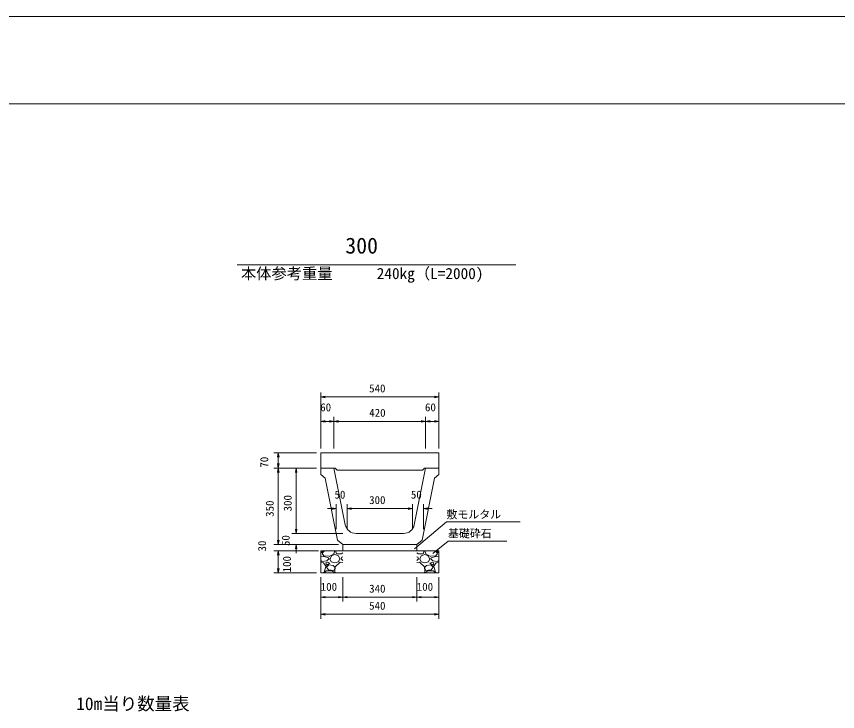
# Model space of a CAD drawing. Units: millimetres on the paper. Extents: x 0 to 841, y 0 to 594.
# Drawn here: x 420.5 to 608.6, y 434.7 to 594 of the extents above; entities that cross this region are included whole.
import ezdxf
from ezdxf.enums import TextEntityAlignment as Align

# ---------------------------------------------------------------- set-up
doc = ezdxf.new("R2010")
doc.units = ezdxf.units.MM
for name, color, linetype in [('D-MTR-TXT(文字列）', 7, 'Continuous'), ('D-MTR（材料表タイトル）', 7, 'Continuous'), ('D-STR-TXT（文字）', 7, 'Continuous'), ('D-TTL-TXT（文字）', 7, 'Continuous')]:
    doc.layers.add(name, color=color, linetype=linetype)
for name, color, linetype, lineweight in [('D-STR-DIM（寸法）', 7, 'Continuous', 18), ('D-STR-HTXT（旗揚げ）', 7, 'Continuous', 18), ('D-STR-STRn（構造物）', 7, 'Continuous', 18), ('D-STR（構造物外形線）', 1, 'Continuous', 18), ('D-TTL(外枠）', 2, 'Continuous', 18), ('DEFPOINTS_2', 8, 'Continuous', 18)]:
    doc.layers.add(name, color=color, linetype=linetype, lineweight=lineweight)
doc.styles.add('ＭＳ ゴシック', font='')
doc.styles.get('ＭＳ ゴシック').set_extended_font_data('MS Gothic')

msp = doc.modelspace()

# ---------------------------------------------------------------- linework, layer by layer
at = {"layer": 'D-STR-DIM（寸法）'}
for p, q in [((490.26, 495), (490.26, 507.782)), ((490.26, 506.782), (491.26, 506.948)), ((491.26, 506.615), (490.26, 506.782)), ((490.26, 506.782), (491.26, 506.782)), ((516.26, 506.782), (491.26, 506.782)), ((516.26, 506.948), (517.26, 506.782)), ((517.26, 506.782), (516.26, 506.615)), ((517.26, 506.782), (516.26, 506.782)), ((517.26, 495), (517.26, 507.782)), ((490.26, 495), (490.26, 502.192)), ((490.26, 501.192), (491.26, 501.359)), ((491.26, 501.025), (490.26, 501.192)), ((490.26, 501.192), (491.26, 501.192)), ((492.26, 501.192), (491.26, 501.192)), ((492.26, 501.359), (493.26, 501.192)), ((493.26, 501.192), (492.26, 501.025)), ((493.26, 501.192), (492.26, 501.192)), ((493.26, 495), (493.26, 502.192)), ((493.26, 495), (493.26, 502.192)), ((493.26, 501.192), (494.26, 501.359)), ((494.26, 501.025), (493.26, 501.192)), ((493.26, 501.192), (494.26, 501.192)), ((513.26, 501.192), (494.26, 501.192)), ((513.26, 501.359), (514.26, 501.192)), ((514.26, 501.192), (513.26, 501.025)), ((514.26, 501.192), (513.26, 501.192)), ((514.26, 495), (514.26, 502.192)), ((514.26, 495), (514.26, 502.192)), ((514.26, 501.192), (515.26, 501.359)), ((515.26, 501.025), (514.26, 501.192)), ((514.26, 501.192), (515.26, 501.192)), ((515.26, 501.192), (516.26, 501.192)), ((516.26, 501.359), (517.26, 501.192)), ((517.26, 501.192), (516.26, 501.025)), ((517.26, 501.192), (516.26, 501.192)), ((517.26, 495), (517.26, 502.192)), ((489.26, 494), (479.498, 494)), ((480.332, 493), (480.498, 494)), ((480.498, 494), (480.665, 493)), ((480.498, 494), (480.498, 493)), ((480.498, 493), (480.498, 491.5)), ((480.498, 490.5), (480.332, 491.5)), ((480.665, 491.5), (480.498, 490.5)), ((480.498, 490.5), (480.498, 491.5)), ((489.26, 490.5), (479.498, 490.5)), ((489.26, 490.5), (479.498, 490.5)), ((480.332, 489.5), (480.498, 490.5)), ((480.498, 490.5), (480.665, 489.5)), ((480.498, 490.5), (480.498, 489.5)), ((480.498, 489.5), (480.498, 474)), ((489.26, 490.5), (483.615, 490.5)), ((484.448, 489.5), (484.615, 490.5)), ((484.615, 490.5), (484.782, 489.5)), ((484.615, 490.5), (484.615, 489.5)), ((484.615, 489.5), (484.615, 476.5)), ((493.76, 476.5), (493.76, 482.186)), ((496.26, 476.5), (496.26, 482.186)), ((496.26, 476.5), (496.26, 482.186)), ((511.26, 476.5), (511.26, 482.186)), ((511.26, 476.5), (511.26, 482.186)), ((513.76, 476.5), (513.76, 482.186)), ((492.76, 481.186), (491.76, 481.186)), ((492.76, 481.352), (493.76, 481.186)), ((493.76, 481.186), (492.76, 481.019)), ((493.76, 481.186), (492.76, 481.186)), ((496.26, 481.186), (497.26, 481.352)), ((496.26, 481.186), (497.26, 481.352)), ((497.26, 481.019), (496.26, 481.186)), ((496.26, 481.186), (497.26, 481.186)), ((497.26, 481.019), (496.26, 481.186)), ((496.26, 481.186), (497.26, 481.186)), ((497.26, 481.186), (498.26, 481.186)), ((510.26, 481.186), (497.26, 481.186)), ((510.26, 481.186), (509.26, 481.186)), ((510.26, 481.352), (511.26, 481.186)), ((510.26, 481.352), (511.26, 481.186)), ((511.26, 481.186), (510.26, 481.019)), ((511.26, 481.186), (510.26, 481.186)), ((511.26, 481.186), (510.26, 481.019)), ((511.26, 481.186), (510.26, 481.186)), ((513.76, 481.186), (514.76, 481.352)), ((514.76, 481.019), (513.76, 481.186)), ((513.76, 481.186), (514.76, 481.186)), ((514.76, 481.186), (515.76, 481.186)), ((484.615, 475.5), (484.448, 476.5)), ((484.615, 475.5), (484.448, 476.5)), ((484.615, 476.5), (484.615, 477.5)), ((484.782, 476.5), (484.615, 475.5)), ((484.615, 475.5), (484.615, 476.5)), ((484.782, 476.5), (484.615, 475.5)), ((484.615, 475.5), (484.615, 476.5)), ((480.498, 474), (480.498, 475)), ((480.498, 474), (480.498, 475)), ((492.76, 475.5), (483.615, 475.5)), ((495.26, 475.5), (483.615, 475.5)), ((494.26, 473), (479.498, 473)), ((494.26, 473), (479.498, 473)), ((494.26, 473), (479.498, 473)), ((480.498, 473), (480.332, 474)), ((480.498, 473), (480.332, 474)), ((480.498, 473), (480.332, 474)), ((480.665, 474), (480.498, 473)), ((480.498, 473), (480.498, 474)), ((480.665, 474), (480.498, 473)), ((480.498, 473), (480.498, 474)), ((480.665, 474), (480.498, 473)), ((480.498, 473), (480.498, 474)), ((494.26, 473), (483.615, 473)), ((484.448, 472), (484.615, 473)), ((484.615, 473), (484.782, 472)), ((484.615, 473), (484.615, 472)), ((489.26, 471.5), (479.498, 471.5)), ((489.26, 471.5), (479.498, 471.5)), ((489.71, 471.5), (479.498, 471.5)), ((480.332, 470.5), (480.498, 471.5)), ((480.332, 470.5), (480.498, 471.5)), ((480.332, 470.5), (480.498, 471.5)), ((480.498, 471.5), (480.665, 470.5)), ((480.498, 471.5), (480.498, 470.5)), ((480.498, 471.5), (480.665, 470.5)), ((480.498, 471.5), (480.498, 470.5)), ((480.498, 471.5), (480.665, 470.5)), ((480.498, 471.5), (480.498, 470.5)), ((480.498, 470.5), (480.498, 469.5)), ((480.498, 470.5), (480.498, 469.5)), ((480.498, 470.5), (480.498, 467.5)), ((484.615, 472), (484.615, 471)), ((480.498, 466.5), (480.332, 467.5)), ((480.665, 467.5), (480.498, 466.5)), ((480.498, 466.5), (480.498, 467.5)), ((489.26, 466.5), (479.498, 466.5)), ((490.26, 465.5), (490.26, 455.971)), ((490.26, 465.5), (490.26, 459.889)), ((495.26, 465.5), (495.26, 459.889)), ((495.26, 465.5), (495.26, 459.889)), ((512.26, 465.5), (512.26, 459.889)), ((512.26, 465.5), (512.26, 459.889)), ((517.26, 465.5), (517.26, 459.889)), ((517.26, 465.5), (517.26, 455.971)), ((490.26, 460.889), (491.26, 461.055)), ((494.26, 461.055), (495.26, 460.889)), ((495.26, 460.889), (496.26, 461.055)), ((511.26, 461.055), (512.26, 460.889)), ((512.26, 460.889), (513.26, 461.055)), ((516.26, 461.055), (517.26, 460.889)), ((491.26, 460.722), (490.26, 460.889)), ((490.26, 460.889), (491.26, 460.889)), ((494.26, 460.889), (491.26, 460.889)), ((495.26, 460.889), (494.26, 460.722)), ((495.26, 460.889), (494.26, 460.889)), ((496.26, 460.722), (495.26, 460.889)), ((495.26, 460.889), (496.26, 460.889)), ((511.26, 460.889), (496.26, 460.889)), ((512.26, 460.889), (511.26, 460.722)), ((512.26, 460.889), (511.26, 460.889)), ((513.26, 460.722), (512.26, 460.889)), ((512.26, 460.889), (513.26, 460.889)), ((513.26, 460.889), (516.26, 460.889)), ((517.26, 460.889), (516.26, 460.722)), ((517.26, 460.889), (516.26, 460.889)), ((490.26, 456.971), (491.26, 457.138)), ((491.26, 456.804), (490.26, 456.971)), ((490.26, 456.971), (491.26, 456.971)), ((516.26, 456.971), (491.26, 456.971)), ((516.26, 457.138), (517.26, 456.971)), ((517.26, 456.971), (516.26, 456.804)), ((517.26, 456.971), (516.26, 456.971))]:
    msp.add_line(p, q, dxfattribs=at)
at = {"layer": 'D-STR-HTXT（旗揚げ）'}
for p, q in [((471.108, 537.096), (534.892, 537.096)), ((511.704, 471.965), (519.047, 478.135)), ((535.903, 478.135), (519.047, 478.135)), ((515.944, 470.888), (519.383, 473.771)), ((532.857, 473.771), (519.383, 473.771))]:
    msp.add_line(p, q, dxfattribs=at)
at = {"layer": 'D-STR-STRn（構造物）'}
for p, q in [((495.26, 473), (495.26, 471.5)), ((512.26, 473), (512.26, 471.5)), ((495.26, 471.5), (490.26, 471.5)), ((490.26, 471.5), (490.26, 466.5)), ((490.26, 471.065), (490.823, 471.5)), ((490.569, 470.948), (491.066, 471.5)), ((490.928, 470.345), (490.578, 470.945)), ((492.165, 470.258), (490.915, 470.358)), ((493.221, 470.794), (492.171, 470.244)), ((492.367, 469.697), (492.667, 470.397)), ((492.669, 470.398), (493.469, 470.648)), ((493.42, 471.497), (493.22, 470.797)), ((493.467, 470.647), (494.267, 470.347)), ((493.591, 471.5), (493.86, 470.859)), ((493.866, 470.845), (494.916, 470.795)), ((494.919, 470.801), (495.26, 471.065)), ((512.26, 471.5), (495.26, 471.5)), ((512.26, 471.5), (517.26, 471.5)), ((512.601, 470.801), (512.26, 471.065)), ((513.654, 470.845), (512.604, 470.795)), ((514.053, 470.647), (513.253, 470.347)), ((513.929, 471.5), (513.66, 470.859)), ((514.851, 470.398), (514.051, 470.648)), ((514.1, 471.497), (514.3, 470.797)), ((514.299, 470.794), (515.349, 470.244)), ((515.152, 469.697), (514.852, 470.397)), ((515.354, 470.258), (516.604, 470.358)), ((516.951, 470.948), (516.454, 471.5)), ((516.591, 470.345), (516.941, 470.945)), ((517.26, 471.065), (516.697, 471.5)), ((517.26, 471.5), (517.26, 466.5)), ((491.023, 470.192), (490.26, 470.112)), ((490.467, 469.114), (490.26, 469.34)), ((490.87, 468.793), (490.26, 468.844)), ((491.615, 469.201), (490.465, 469.101)), ((491.43, 467.901), (490.88, 468.801)), ((492.017, 469.951), (491.017, 470.201)), ((491.367, 468.748), (491.567, 468.248)), ((491.718, 468.896), (491.368, 468.746)), ((491.567, 468.249), (492.317, 468.699)), ((492.069, 469.698), (491.619, 469.198)), ((492.32, 468.699), (491.72, 468.899)), ((492.069, 469.695), (492.019, 469.945)), ((492.314, 469.699), (492.614, 468.999)), ((492.615, 468.994), (493.465, 468.744)), ((493.471, 468.745), (494.321, 468.995)), ((494.67, 468.897), (493.52, 467.847)), ((494.269, 470.346), (494.569, 469.696)), ((494.317, 469), (494.567, 469.7)), ((495.26, 468.844), (494.67, 468.893)), ((495.26, 469.34), (494.917, 469.714)), ((494.918, 469.699), (495.068, 470.099)), ((495.26, 470.112), (495.073, 470.092)), ((512.26, 470.112), (512.447, 470.092)), ((512.26, 469.34), (512.603, 469.714)), ((512.26, 468.844), (512.85, 468.893)), ((512.602, 469.699), (512.452, 470.099)), ((512.85, 468.897), (514, 467.847)), ((513.251, 470.346), (512.951, 469.696)), ((513.203, 469), (512.953, 469.7)), ((514.049, 468.745), (513.199, 468.995)), ((514.905, 468.994), (514.055, 468.744)), ((515.206, 469.699), (514.906, 468.999)), ((515.2, 468.699), (515.8, 468.899)), ((515.953, 468.249), (515.203, 468.699)), ((515.451, 469.695), (515.501, 469.945)), ((515.451, 469.698), (515.901, 469.198)), ((515.503, 469.951), (516.503, 470.201)), ((515.802, 468.896), (516.152, 468.746)), ((515.905, 469.201), (517.055, 469.101)), ((516.153, 468.748), (515.953, 468.248)), ((516.09, 467.901), (516.64, 468.801)), ((516.497, 470.192), (517.26, 470.112)), ((516.65, 468.793), (517.26, 468.844)), ((517.053, 469.114), (517.26, 469.34)), ((490.823, 466.5), (491.019, 466.651)), ((491.019, 466.646), (491.419, 467.896)), ((491.066, 466.5), (491.469, 466.948)), ((491.469, 466.948), (492.769, 466.948)), ((491.567, 467.8), (491.967, 467.2)), ((492.068, 468.298), (491.568, 467.798)), ((491.97, 467.196), (493.22, 467.046)), ((493.074, 468.151), (492.074, 468.301)), ((492.767, 466.959), (493.417, 466.509)), ((493.479, 467.787), (493.079, 468.137)), ((493.22, 467.048), (493.47, 467.498)), ((493.46, 466.809), (493.591, 466.5)), ((493.516, 467.85), (493.466, 466.8)), ((493.469, 467.498), (493.469, 467.798)), ((514.059, 466.809), (513.929, 466.5)), ((514.004, 467.85), (514.054, 466.8)), ((514.041, 467.787), (514.441, 468.137)), ((514.3, 467.048), (514.05, 467.498)), ((514.051, 467.498), (514.051, 467.798)), ((514.753, 466.959), (514.103, 466.509)), ((515.55, 467.196), (514.3, 467.046)), ((514.446, 468.151), (515.446, 468.301)), ((516.051, 466.948), (514.751, 466.948)), ((515.452, 468.298), (515.952, 467.798)), ((515.953, 467.8), (515.553, 467.2)), ((516.454, 466.5), (516.051, 466.948)), ((516.501, 466.646), (516.101, 467.896)), ((516.697, 466.5), (516.501, 466.651)), ((490.26, 466.5), (517.26, 466.5))]:
    msp.add_line(p, q, dxfattribs=at)
at = {"layer": 'D-STR（構造物外形線）'}
for p, q in [((517.26, 494), (490.26, 494)), ((490.26, 490.5), (490.26, 494)), ((517.26, 490.5), (517.26, 494)), ((493.26, 490.5), (490.26, 490.5)), ((490.26, 490.5), (490.26, 489)), ((490.26, 490.5), (493.51, 490.5)), ((493.26, 490.5), (495.858, 477.51)), ((494.01, 490), (493.51, 490.5)), ((494.01, 490), (513.51, 490)), ((511.662, 477.51), (514.26, 490.5)), ((513.51, 490), (514.01, 490.5)), ((517.26, 490.5), (514.01, 490.5)), ((514.26, 490.5), (517.26, 490.5)), ((517.26, 490.5), (517.26, 489)), ((490.26, 489), (491.221, 488.193)), ((491.221, 488.193), (494.06, 474)), ((513.46, 474), (516.299, 488.193)), ((517.26, 489), (516.299, 488.193)), ((498.309, 475.5), (509.21, 475.5)), ((494.06, 474), (495.26, 473)), ((495.26, 473), (512.26, 473)), ((512.26, 473), (513.46, 474))]:
    msp.add_line(p, q, dxfattribs=at)
for centre, start, end in [((498.309, 478), 191.30993, 270), ((509.21, 478), 270, 348.69007)]:
    msp.add_arc(centre, 2.5, start, end, dxfattribs=at)
at = {"layer": 'D-TTL(外枠）'}
msp.add_line((23, 574), (818, 574), dxfattribs=at)
at = {"layer": 'DEFPOINTS_2'}
msp.add_line((0, 594), (841, 594), dxfattribs=at)

# ---------------------------------------------------------------- texts
at = {"layer": 'D-MTR-TXT(文字列）', "style": 'ＭＳ ゴシック'}
for s, p in [('本体参考重量', (471.939, 533.03)), ('240kg（L=2000)', (503.059, 533.03))]:
    msp.add_text(s, height=2.566, dxfattribs=at).set_placement(p, align=Align.BOTTOM_LEFT)
at = {"layer": 'D-MTR（材料表タイトル）', "style": 'ＭＳ ゴシック'}
msp.add_text('10m当り数量表', height=2.933, dxfattribs=at).set_placement((434.188, 434.129), align=Align.BOTTOM_LEFT)
at = {"layer": 'D-STR-DIM（寸法）', "style": 'ＭＳ ゴシック'}
for s, p in [('540', (501.317, 507.282)), ('60', (490.11, 502.942)), ('60', (514.11, 502.942)), ('420', (501.336, 501.692)), ('50', (493.379, 482.936)), ('300', (501.317, 481.686)), ('50', (510.879, 482.936)), ('100', (490.228, 461.803)), ('340', (501.317, 461.389)), ('100', (512.228, 461.803)), ('540', (501.317, 457.471))]:
    msp.add_text(s, height=1.833, dxfattribs=at).set_placement(p, align=Align.BOTTOM_LEFT)
for s, p in [('70', (478.748, 490.588)), ('300', (484.115, 480.557)), ('350', (479.998, 479.307)), ('50', (483.662, 472.619)), ('30', (478.248, 471.369)), ('30', (478.248, 471.369)), ('100', (483.945, 466.591))]:
    msp.add_text(s, height=1.833, rotation=90, dxfattribs=at).set_placement(p, align=Align.BOTTOM_LEFT)
at = {"layer": 'D-STR-TXT（文字）', "style": 'ＭＳ ゴシック'}
for s, p in [('敷モルタル', (519.047, 478.387)), ('基礎砕石', (519.383, 474.023))]:
    msp.add_text(s, height=1.833, dxfattribs=at).set_placement(p, align=Align.BOTTOM_LEFT)
at = {"layer": 'D-TTL-TXT（文字）', "style": 'ＭＳ ゴシック'}
msp.add_text('300', height=3.666, dxfattribs=at).set_placement((495.856, 538.545), align=Align.BOTTOM_LEFT)

doc.saveas('drawing.dxf')
